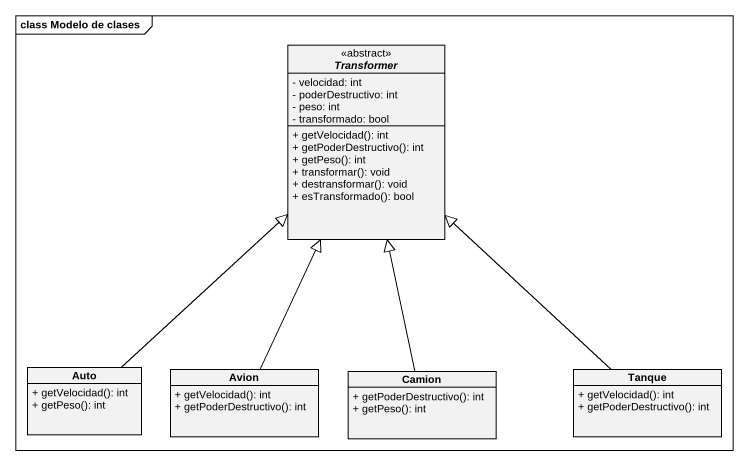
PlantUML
@startuml
mainframe class Modelo de clases
hide circle
hide empty members
skinparam classAttributeIconSize 0
abstract class Transformer <<abstract>> {
  - velocidad: int
  - poderDestructivo: int
  - peso: int
  - transformado: bool
  + getVelocidad(): int
  + getPoderDestructivo(): int
  + getPeso(): int
  + transformar(): void
  + destransformar(): void
  + esTransformado(): bool
}
class Auto {
  + getVelocidad(): int
  + getPeso(): int
}
class Avion {
  + getVelocidad(): int
  + getPoderDestructivo(): int
}
class Camion {
  + getPoderDestructivo(): int
  + getPeso(): int
}
class Tanque {
  + getVelocidad(): int
  + getPoderDestructivo(): int
}
Auto -up-|> Transformer
Avion -up-|> Transformer
Camion -up-|> Transformer
Tanque -up-|> Transformer
@enduml
